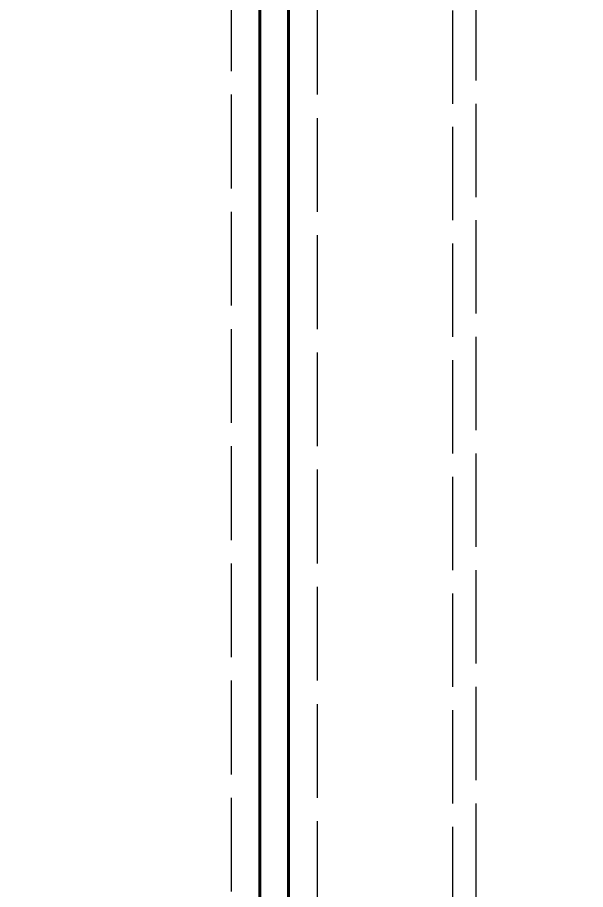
# Model space of a CAD drawing. Header units: millimetres. Extents: x 0 to 2523, y 0 to 1782.
# Drawn here: x 487.9 to 527.3, y 897.1 to 957.7 of the extents above; entities that cross this region are included whole.
import ezdxf

# ---------------------------------------------------------------- set-up
doc = ezdxf.new("R2010")
doc.units = ezdxf.units.MM
doc.header["$LTSCALE"] = 3
doc.linetypes.add('DASHED', pattern=[0.2067, 0.1654, -0.0413])
for name, color, linetype, lineweight in [('가려진 것(ISO)', 2, 'DASHED', 18), ('가시적인 것(ISO)', 3, 'Continuous', 40), ('치수(ISO)', 2, 'Continuous', 25)]:
    doc.layers.add(name, color=color, linetype=linetype, lineweight=lineweight)
doc.styles.add('치수 텍스트_PSTEK_POSCO', font='isocp.shx')
doc.dimstyles.new('치수_PSTEK_POSCO', dxfattribs={"dimscale": 3, "dimtxt": 2.5, "dimasz": 1.5, "dimexe": 1, "dimexo": 1.5, "dimgap": 1, "dimtad": 1, "dimrnd": 1e-08, "dimdsep": 46, "dimtxsty": '치수 텍스트_PSTEK_POSCO', "dimcen": 0.09, "dimdle": 10, "dimclrd": 7, "dimclre": 7, "dimclrt": 2, "dimadec": 1, "dimazin": 2, "dimtfac": 1, "dimtmove": 0, "dimatfit": 3, "dimfxl": 0, "dimtolj": 1, "dimlwd": -1, "dimlwe": -1, "dimarcsym": 0})

# ---------------------------------------------------------------- blocks, each defined once
blk = doc.blocks.new('*D110')
at = {"layer": 'Defpoints', "color": 0, "transparency": 16777216}
for p in [(311.712, 1219.605), (311.712, 1166.067), (559.712, 953.067)]:
    blk.add_point(p, dxfattribs=at)
at = {"layer": '치수(ISO)', "color": 7, "transparency": 16777216}
for p, q in [((311.712, 1170.567), (311.712, 1222.605)), ((559.712, 957.567), (559.712, 1222.605)), ((555.212, 1219.605), (316.212, 1219.605))]:
    blk.add_line(p, q, dxfattribs=at)
for points in [[(316.212, 1220.355), (316.212, 1218.855), (311.712, 1219.605)], [(555.212, 1220.355), (555.212, 1218.855), (559.712, 1219.605)]]:
    blk.add_solid(points, dxfattribs=at)
at = {"layer": '치수(ISO)', "color": 2, "transparency": 16777216, "insert": (428.491, 1226.355), "char_height": 7.5, "attachment_point": 4, "style": '치수 텍스트_PSTEK_POSCO'}
blk.add_mtext('\\A1;248', dxfattribs=at)

msp = doc.modelspace()

# ---------------------------------------------------------------- linework, layer by layer
at = {"layer": '가려진 것(ISO)', "ltscale": 13.134298}
for p, q in [((502.7116, 1164.0669), (502.7116, 488.0669)), ((508.7116, 488.0669), (508.7116, 1164.0669))]:
    msp.add_line(p, q, dxfattribs=at)
at = {"layer": '가려진 것(ISO)', "ltscale": 13.068692}
for p, q in [((518.1116, 514.0669), (518.1116, 1138.0669)), ((519.7116, 1138.0669), (519.7116, 514.0669))]:
    msp.add_line(p, q, dxfattribs=at)
at = {"layer": '가시적인 것(ISO)'}
for p, q in [((504.7116, 1166.0669), (504.7116, 486.0669)), ((506.7116, 486.0669), (506.7116, 1166.0669))]:
    msp.add_line(p, q, dxfattribs=at)

# ---------------------------------------------------------------- dimensions: what is measured, and where the dimension line sits
at = {"layer": '치수(ISO)', "color": 7}
dim = msp.add_linear_dim(base=(311.7116, 1219.6047), p1=(559.7116, 953.0669), p2=(311.7116, 1166.0669), angle=180, dimstyle='치수_PSTEK_POSCO', override={"dimdec": 2, "dimtp": 0, "dimtm": 0, "dimtdec": 2, "dimtofl": 0, "dimatfit": 1}, dxfattribs=at)
dim.commit()
dim.dimension.update_dxf_attribs({"geometry": '*D110', "text_midpoint": (435.7116, 1219.6047), "dimtype": 160})

doc.saveas('drawing.dxf')
